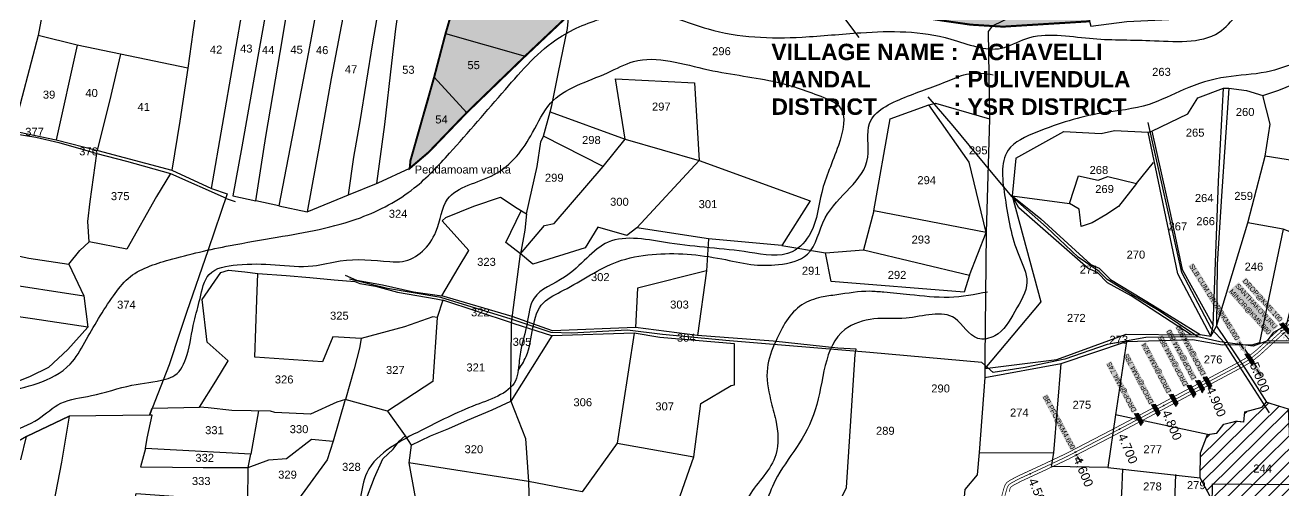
# Model space of a CAD drawing. Header units: inches. Extents: x 201585 to 225365, y 1598878 to 1613111.
# Drawn here: x 205832 to 208348, y 1602165 to 1603096 of the extents above; entities that cross this region are included whole.
import ezdxf
from ezdxf.enums import TextEntityAlignment as Align

# ---------------------------------------------------------------- set-up
doc = ezdxf.new("R2010")
doc.units = ezdxf.units.IN
doc.header["$LTSCALE"] = 15
doc.header["$MEASUREMENT"] = 0
doc.linetypes.add('ACAD_ISO02W100', pattern=[15, 12, -3])
doc.linetypes.add('HIDDEN2', pattern=[0.1875, 0.125, -0.0625])
for name, color, linetype in [('CANAL1', 7, 'Continuous'), ('CSMark', 72, 'Continuous'), ('PLOTS', 7, 'Continuous'), ('PLOTS NO', 7, 'Continuous'), ('ROADS', 1, 'Continuous'), ('STREAMS', 4, 'Continuous'), ('STRUCTURE', 5, 'Continuous'), ('TEXT', 1, 'Continuous'), ('text2', 7, 'Continuous'), ('WUA13', 3, 'Continuous')]:
    doc.layers.add(name, color=color, linetype=linetype)
doc.styles.get("Standard").update_dxf_attribs({"font": 'arial.ttf'})
doc.dimstyles.get("Standard").update_dxf_attribs({"dimtxt": 0.18, "dimasz": 0.18, "dimexe": 0.18, "dimexo": 0.0625, "dimgap": 0.09, "dimtad": 0, "dimtih": 1, "dimtoh": 1, "dimdec": 4, "dimzin": 0, "dimdsep": 46, "dimtxsty": 'Standard', "dimcen": 0.09, "dimadec": 0, "dimazin": 0, "dimtfac": 1, "dimtdec": 4, "dimtofl": 0, "dimtmove": 0, "dimatfit": 3, "dimfxl": 1, "dimtolj": 1, "dimtzin": 0, "dimarcsym": 0})

# ---------------------------------------------------------------- blocks, each defined once
blk = doc.blocks.new('DROP')
h = blk.add_hatch()
h.set_pattern_fill('ANSI31', color=1, scale=10, angle=45)
h.set_pattern_definition([(90, (-324.4107, -25.7687), (-1.25, 0), [])])
h.paths.add_polyline_path([(-9.9, -4.3), (-13.8, 4.1), (13.8, 4.1), (10.2, -4.3)])
at = {"layer": 'STRUCTURE', "color": 5, "const_width": 0.49}
blk.add_lwpolyline([(-9.9, -4.3), (-13.8, 4.1), (13.8, 4.1), (10.2, -4.3), (-9.9, -4.3)], dxfattribs=at)
at = {"layer": 'STRUCTURE', "color": 5}
blk.add_circle((0, 0), 1.33, dxfattribs=at)
blk = doc.blocks.new('1SLB')
at = {"layer": 'STRUCTURE'}
h = blk.add_hatch(dxfattribs=at)
h.set_pattern_fill('DOTS', color=6, scale=14, angle=320.3722, style=0)
h.set_pattern_definition([(320.372247934, (-538945.0768, -1194857.3203), (0.89503691186, 0.39489261377), [0, -0.875])])
h.paths.add_polyline_path([(-43.8, 3.5), (-43.8, -3.5), (-23.1, -3.5), (-21, -2.1), (21, -2.1), (23.1, -3.5), (43.8, -3.5), (43.8, 3.5), (23.1, 3.5), (21, 2.1), (-21, 2.1), (-23.1, 3.5)])
at = {"layer": 'STRUCTURE', "color": 6, "linetype": 'ACAD_ISO02W100', "ltscale": 0.5, "const_width": 0.35}
for points in [[(-43.8, 3.5), (-23.1, 3.5)], [(23.1, 3.5), (43.8, 3.5)], [(-43.8, -3.5), (-23.1, -3.5)], [(23.1, -3.5), (43.8, -3.5)]]:
    blk.add_lwpolyline(points, dxfattribs=at)
at = {"layer": 'STRUCTURE', "color": 6, "const_width": 0.44}
for points in [[(-25.2, 7.7), (-25.2, 4.9), (-21, 2.1), (21, 2.1), (25.2, 4.9), (25.2, 7.7)], [(-25.2, -7.7), (-25.2, -4.9), (-21, -2.1), (21, -2.1), (25.2, -4.9), (25.2, -7.7)]]:
    blk.add_lwpolyline(points, dxfattribs=at)
at = {"layer": 'STRUCTURE', "color": 6}
blk.add_lwpolyline([(-21, -2.1), (21, -2.1)], dxfattribs=at)
blk.add_lwpolyline([(-21, -2.1), (21, -2.1)], dxfattribs=at)
at = {"layer": 'STRUCTURE', "color": 0}
blk.add_circle((0, 0), 0.871, dxfattribs=at)
for points in [[(-40.8, 0), (-24.8, 0)], [(39.6, -0.2), (23.5, -0.2)]]:
    blk.add_leader(points, dimstyle='Standard', override={"dimasz": 10, "dimgap": 0.09, "dimtad": 0}, dxfattribs=at)
blk = doc.blocks.new('1INLET')
at = {"layer": 'STRUCTURE', "color": 190}
for points, const_width in [([(9.4, 10.1), (9.4, 7.3), (5.2, 4.5), (0, 4.5), (0, 4.5), (0, 4.5), (-5.2, 4.5), (-9.4, 7.3), (-9.4, 10.1)], 0.35), ([(0, -4.5), (0, 4.5)], 1.75), ([(7.3, 5.9), (22.7, 5.9)], 0.35), ([(-9.4, -10.1), (-9.4, -7.3), (-5.2, -4.5), (0, -4.5), (5.2, -4.5), (9.4, -7.3), (9.4, -10.1)], 0.35), ([(7.3, -5.9), (22.7, -5.9)], 0.35)]:
    blk.add_lwpolyline(points, dxfattribs=dict(at, const_width=const_width))
at = {"layer": 'STRUCTURE', "color": 0}
blk.add_circle((0, 0), 1.31, dxfattribs=at)
blk.add_leader([(26, 0.1), (5.6, 0)], dimstyle='Standard', override={"dimasz": 8, "dimgap": 0.09, "dimtad": 0}, dxfattribs=at)

msp = doc.modelspace()

# ---------------------------------------------------------------- hatches: boundary and pattern name
at = {"layer": 'PLOTS'}
h = msp.add_hatch(dxfattribs=at)
h.set_pattern_fill('ANSI31', color=30, scale=5.944822, angle=-0.4359)
h.set_pattern_definition([(44.56415, (198755.77, 1595783.688), (-13.244594, 13.447647), [])])
h.paths.add_polyline_path([(208330.5, 1602095), (208387.7, 1602088.4), (208408.4, 1602090), (208500.3, 1602089), (208572.8, 1602093.4), (208598.1, 1602173.9), (208587.4, 1602159.4), (208590.8, 1602171.5), (208579.6, 1602167.8), (208437.9, 1602204.3), (208429.2, 1602216.1), (208387.6, 1602227.8), (208378.2, 1602267.8), (208359.5, 1602269.1), (208356.9, 1602328.6), (208313.9, 1602342.3), (208304.8, 1602332), (208270.1, 1602322.6), (208268.7, 1602302.7), (208253, 1602304.3), (208228.2, 1602297.9), (208214.1, 1602280.2), (208195.9, 1602277.4), (208181.8, 1602241), (208181, 1602190.7), (208215.5, 1602126), (208256.7, 1602110.8), (208252.8, 1602050.4), (208273.7, 1602049.7), (208310.6, 1602060.6)])
h.paths.add_polyline_path([(208150.7, 1602164.1), (208195.8, 1602163.8), (208195.9, 1602188.1), (208150.9, 1602188.4)], flags=9)
h.paths.add_polyline_path([(208283.4, 1602197.7), (208328.3, 1602197.3), (208328.4, 1602221.2), (208283.5, 1602221.5)], flags=24)
h.paths.add_polyline_path([(208432, 1602070), (208476.9, 1602069.7), (208477.1, 1602093.6), (208432.2, 1602093.9)], flags=25)
h.paths.add_polyline_path([(208441.5, 1602111), (208486.4, 1602110.7), (208486.6, 1602134.6), (208441.6, 1602134.9)], flags=24)
h.paths.add_polyline_path([(208464.1, 1602174.6), (208509.1, 1602174.2), (208509.3, 1602198.5), (208464.3, 1602198.9)], flags=24)
h.paths.add_polyline_path([(208547.7, 1602122.1), (208592.7, 1602121.8), (208592.9, 1602146.1), (208547.8, 1602146.4)], flags=24)
at = {"layer": 'PLOTS NO', "true_color": 0xfeeab9}
h = msp.add_hatch(color=254, dxfattribs=at)
h.dxf.hatch_style = 1
h.paths.add_polyline_path([(207960.1, 1603103.5), (207786.9, 1603092.8), (207765.2, 1603094.1), (207722, 1603096.8), (207647.4, 1603107.6), (207587.6, 1603115.1), (207464.7, 1603111.2), (207361.9, 1603108.7), (207272.2, 1603106.7), (207193.7, 1603153.1), (207043.8, 1603191.8), (206918.7, 1603116.3), (206831.3, 1603033.8), (206714.5, 1602920.8), (206638.3, 1602841.6), (206600.6, 1602809.6), (206602.1, 1602825.2), (206649.4, 1602991.7), (206672.2, 1603078.8), (206705.9, 1603194.6), (206642.7, 1603209.5), (206613.3, 1603217.6), (206643.9, 1603411), (206677.1, 1603680.1), (206723.3, 1603924.7), (206727.2, 1603928), (206959.7, 1603878.5), (207047.6, 1603861.1), (207147.9, 1603840.4), (207206.6, 1603824.6), (207341.3, 1603804.2), (207355.5, 1603802), (207410.9, 1603794), (207440.2, 1603789.8), (207486.5, 1603781.4), (207525.7, 1603774.3), (207568.8, 1603764.2), (207624.5, 1603749.8), (207683.5, 1603736.6), (207649.1, 1603563.9), (207699.5, 1603555), (207697, 1603542), (207685, 1603480.3), (207675.3, 1603421.9), (207672, 1603398.6), (207669.9, 1603335.7), (207667, 1603250.5), (207738.7, 1603225.1), (207815.6, 1603195.5), (207823.2, 1603165.5), (207885.1, 1603156.5), (207944.5, 1603147.5), (207958.4, 1603131)])

# ---------------------------------------------------------------- linework, layer by layer
at = {"layer": 'CANAL1', "color": 200, "const_width": 1.5}
for points in [[(207782.3, 1602147), (207787.6, 1602166.3), (207790.1, 1602174.8), (207794.4, 1602181.5), (207802.3, 1602186.8), (207818.8, 1602195.3), (207867.7, 1602217.9), (207913, 1602239.3), (207994.6, 1602281.7), (208071.7, 1602322.4), (208146.8, 1602362.8), (208199.2, 1602390.3), (208254.3, 1602419.8), (208270.9, 1602429.2), (208277.9, 1602433.8), (208291.8, 1602444.6), (208326.5, 1602476.3), (208371, 1602516.6)], [(207799.2, 1602163), (207801.1, 1602169.8), (207803.1, 1602172.9), (207808.4, 1602176.5), (207824.1, 1602184.5), (207872.7, 1602207), (207918.3, 1602228.5), (208000.2, 1602271), (208077.3, 1602311.8), (208152.4, 1602352.2), (208204.8, 1602379.7), (208260.1, 1602409.3), (208277.1, 1602419), (208284.9, 1602424), (208299.5, 1602435.4), (208334.6, 1602467.4), (208379.2, 1602507.8)]]:
    msp.add_lwpolyline(points, dxfattribs=at)
at = {"layer": 'CANAL1', "color": 1, "linetype": 'HIDDEN2', "ltscale": 4, "const_width": 1.5}
msp.add_lwpolyline([(207788.1, 1602145.5), (207793.4, 1602164.6), (207795.6, 1602172.3), (207798.7, 1602177.2), (207805.4, 1602181.7), (207821.4, 1602189.9), (207870.2, 1602212.4), (207915.7, 1602233.9), (207997.4, 1602276.4), (208074.5, 1602317.1), (208149.6, 1602357.5), (208202, 1602385), (208257.2, 1602414.5), (208274, 1602424.1), (208281.4, 1602428.9), (208295.6, 1602440), (208330.5, 1602471.8), (208375.1, 1602512.2)], dxfattribs=at)
at = {"layer": 'PLOTS'}
for points in [[(207960.1, 1603103.5), (207962.3, 1603093.7), (208034.6, 1603103.1), (208342.3, 1603117.5), (208527.1, 1603132.5), (208637.1, 1603087.6), (208733.9, 1603055.1), (208797, 1603042.6), (208855.7, 1603033.2), (208861.2, 1603036.7), (208897.3, 1603140.9), (208923.6, 1603201.8), (208987, 1603270.7), (208992.1, 1603353.3), (208998.7, 1603439.2), (209013, 1603473.8), (209025.2, 1603505.5), (209058.2, 1603595.8), (209094.6, 1603670.6), (209153, 1603753.1), (209221, 1603859), (209316.5, 1604009.6)], [(205871.4, 1603151.3), (205857.5, 1603075.2), (205807.7, 1602884.7), (205893.9, 1602866.7), (205977, 1602845.5), (206124.7, 1602805.7), (206204, 1602769.4), (206292.2, 1603276.5)], [(206338.6, 1603267.7), (206297, 1603033.2), (206264.7, 1602852.7), (206247.1, 1602754.4), (206292.6, 1602744.5), (206312.7, 1602873.3), (206346.5, 1603068.3), (206377.6, 1603258.4)], [(206435.6, 1603243.2), (206398.4, 1603042), (206339.1, 1602734.5), (206292.6, 1602744.5)], [(206487.9, 1603234.9), (206466.7, 1603111), (206443.6, 1602989), (206421.6, 1602864.7), (206395.4, 1602722.4)], [(206188.4, 1603227.1), (206167.2, 1603082), (206156.7, 1603010.1), (206022.2, 1603037.9), (205935.7, 1603055.7), (205857.5, 1603075.2)], [(206339.1, 1602734.5), (206395.4, 1602722.4), (206478.4, 1602756.4), (206537.3, 1602780.5), (206600.6, 1602809.6), (206638.3, 1602841.6), (206714.5, 1602920.8), (206776.6, 1602982.3), (206807.9, 1603011.8), (206831.3, 1603033.8), (206870.6, 1603069.5), (206918.7, 1603116.3), (207043.8, 1603191.8), (206943.3, 1603179.4), (206881.1, 1603172.2), (206820.4, 1603181), (206776.1, 1603187.2), (206707.9, 1603198.4), (206705.9, 1603194.6), (206642.7, 1603209.5)], [(206478.4, 1602756.4), (206488.7, 1602831.6), (206501.7, 1602903), (206526.9, 1603060.3), (206555.6, 1603226)], [(206590.9, 1603219.4), (206572.1, 1603088.5), (206564.3, 1603019.5), (206550, 1602897), (206534.2, 1602779.2)], [(206600.6, 1602809.6), (206602.1, 1602825.2), (206637.2, 1602945.8), (206649.4, 1602991.7), (206672.2, 1603078.8), (206679.8, 1603106.8), (206705.9, 1603194.6)], [(207750.4, 1602409.3), (207894.5, 1602427.4), (208033.4, 1602477.7), (208163, 1602476.8), (208181.4, 1602477.1), (208202.2, 1602473.8), (208213.7, 1602493.7), (208276.4, 1602700.4), (208311.3, 1602833.7), (208321.3, 1602897.9), (208306.7, 1602955.1), (208338.1, 1602965.5), (208397.3, 1602989.5), (208495.4, 1603018.8), (208527.1, 1603132.5)], [(206834.4, 1602718.3), (206855.5, 1602813), (206862.9, 1602862.7), (206868, 1602874), (206881.2, 1602922.4), (206884.7, 1602935.2), (206897.9, 1603001.8), (206916.1, 1603089.1), (206918.7, 1603116.3)], [(207806.7, 1603113.8), (207765.2, 1603094.1), (207722, 1603096.8)], [(207765.2, 1603094.1), (207757.3, 1603083), (207760, 1602908.4), (207753.5, 1602681.6), (207750.6, 1602429.1), (207750.4, 1602409.3), (207750.3, 1602391.3), (207739.2, 1602241.7), (207735, 1602197), (207710.2, 1602167.8), (207698.2, 1602038), (207566.6, 1602014.5), (207402.9, 1602014.9)], [(206672.2, 1603078.8), (206831.3, 1603033.8)], [(205935.7, 1603055.7), (205893.9, 1602866.7)], [(206022.2, 1603037.9), (206000.6, 1602943.9), (205975.6, 1602845.9)], [(206156.7, 1603010.1), (206141.1, 1602903.6), (206124.7, 1602805.7)], [(206649.4, 1602991.7), (206714.5, 1602920.8)], [(207344.3, 1602655.1), (207198.3, 1602668.3), (207054.4, 1602690.5), (207034.9, 1602675.5), (206976.9, 1602691.9), (206951.3, 1602650.8), (206846.6, 1602618), (206822, 1602638.6), (206870, 1602695.2), (206889.4, 1602699.3), (206987.1, 1602813), (207031.2, 1602868.2), (207011.9, 1602988.4), (207170.3, 1602980.5), (207179.3, 1602825.1), (207054.4, 1602690.5)], [(207812.6, 1602829.9), (207908.3, 1602883.4), (207983.4, 1602879.5), (208009.8, 1602885.1), (208077.1, 1602882.1), (208084.5, 1602884.1), (208156.4, 1602918.2), (208176.3, 1602950.5), (208227.8, 1602969.8), (208238.5, 1602969.7), (208273.8, 1602964.9), (208306.7, 1602955.1)], [(208202.2, 1602473.8), (208207.4, 1602495.5), (208217.7, 1602783.1), (208227.8, 1602969.8)], [(208238.5, 1602969.7), (208223.7, 1602754.1), (208215.3, 1602618.1), (208213.7, 1602493.7)], [(207528.3, 1602724.4), (207561.3, 1602908.6), (207638.4, 1602936.2), (207652, 1602939.7), (207760, 1602908.4)], [(207753.5, 1602681.6), (207719, 1602822.2), (207638.4, 1602936.2)], [(205631.5, 1602916.6), (205705.7, 1602900.9), (205807.8, 1602879.2), (205852.8, 1602871.7), (205899, 1602861.3), (205961.9, 1602843), (205974.7, 1602839.3), (206034.5, 1602824.1), (206122.2, 1602799.5), (206233.3, 1602750)], [(206881.2, 1602922.4), (207031.2, 1602868.2), (207179.3, 1602825.1), (207401.2, 1602744.7), (207344.3, 1602655.1), (207431.7, 1602640.4), (207507.7, 1602646.6), (207720, 1602595.9), (207753.5, 1602681.6), (207528.3, 1602724.4), (207507.7, 1602646.6)], [(208202.2, 1602473.8), (208136.1, 1602598.5), (208077.1, 1602882.1)], [(208084.5, 1602884.1), (208121.6, 1602717.1), (208145.2, 1602607.1), (208207.4, 1602495.5)], [(206987.1, 1602813), (206868, 1602874)], [(206122.2, 1602799.5), (206094.1, 1602753.2), (206035.1, 1602647.8), (205959.4, 1602662.8), (205956.8, 1602703.1), (205961.9, 1602743.1), (205974.7, 1602839.3)], [(207812.6, 1602829.9), (207804.9, 1602754.4), (207919.9, 1602739), (207937.5, 1602794.4), (207977.2, 1602786.2), (207996.4, 1602793.3), (208053.9, 1602779), (208087.9, 1602821.1)], [(208689.7, 1602633.8), (208675, 1602654.8), (208600.6, 1602711.2), (208562.7, 1602717.2), (208469.7, 1602767.2), (208398.9, 1602819.9), (208311.3, 1602833.7)], [(206204, 1602769.4), (206235.4, 1602758.8), (206197.5, 1602646.6), (206154.1, 1602521.2), (206141.1, 1602481.3), (206119.7, 1602416.5), (206080.1, 1602316.4), (205919.9, 1602314.3), (205834.3, 1602273.6), (205781.7, 1602242.7), (205749.2, 1602239.3), (205695.9, 1602226.1), (205654, 1602238.3), (205605, 1602223.5), (205559.5, 1602216.4), (205515.6, 1602200.4), (205498.1, 1602140.9), (205485.1, 1602099.6), (205473.8, 1602059.6), (205461.7, 1602023.9), (205437, 1601862.7), (205367.3, 1601876.3)], [(207750.3, 1602391.3), (207903.4, 1602419.4), (208033.6, 1602463.6), (208166, 1602467.5), (208225.7, 1602456.5), (208287.2, 1602457.7), (208299.4, 1602461.2), (208396, 1602460.5), (208457.7, 1602458.4), (208481.2, 1602457.5), (208536.4, 1602487.8), (208629.1, 1602539.3), (208689.7, 1602633.8), (208736.9, 1602706.1), (208772.4, 1602767.7)], [(207804.9, 1602754.4), (207862.8, 1602542.4), (207750.4, 1602409.3)], [(207804.9, 1602754.4), (207862.4, 1602708.4), (207962.2, 1602617.1), (207978.8, 1602610.3), (208001.6, 1602587.6), (208086.3, 1602535.9), (208181.4, 1602477.1)], [(208163, 1602476.8), (208043.3, 1602554.5), (207996.1, 1602580.6), (207975.9, 1602601.1), (207956.9, 1602609.1), (207818.2, 1602730.7), (207804.9, 1602754.4)], [(208053.9, 1602779), (208017.8, 1602733), (207992.5, 1602716.6), (207965.3, 1602700.3), (207943.4, 1602693.2), (207939, 1602727.6), (207919.9, 1602739)], [(206252.4, 1602742.6), (206232.2, 1602749.5)], [(206471.4, 1602596.3), (206494.5, 1602586.1), (206546.4, 1602576.9), (206608.3, 1602562.8), (206664.8, 1602554.9), (206697.4, 1602609.9), (206719, 1602645.4), (206665.2, 1602704.4), (206672.5, 1602711.1), (206728.5, 1602733.6), (206782.4, 1602752.2), (206815.7, 1602729.7), (206834.4, 1602718.3), (206830.8, 1602686.2), (206822, 1602638.6), (206792.8, 1602661), (206823.6, 1602724.9)], [(208557.4, 1602640.4), (208492.2, 1602652.3), (208443.8, 1602665.6), (208399.2, 1602667.9), (208346.9, 1602687.7), (208276.4, 1602700.4)], [(208346.9, 1602687.7), (208299.4, 1602461.2)], [(205743.2, 1602647.1), (205798.4, 1602638.4), (205839, 1602630), (205919.2, 1602617.8), (205941, 1602645.2), (205959.4, 1602662.8)], [(207198.3, 1602668.3), (207194.3, 1602604.4), (207175.9, 1602475.2)], [(206803.9, 1602500.7), (206822, 1602638.6)], [(207720, 1602595.9), (207709.1, 1602561.7), (207443, 1602583.1), (207431.7, 1602640.4)], [(205919.2, 1602617.8), (205949, 1602554.8), (205956.7, 1602491.7), (205917.2, 1602447.6), (205878.1, 1602411.3), (205841.4, 1602393.1), (205790.5, 1602372.8), (205756.2, 1602354.9), (205722.1, 1602335.7), (205702.1, 1602322.3), (205686, 1602316.2), (205630.2, 1602303.1), (205532.8, 1602324.6), (205490.2, 1602367.3)], [(205548.1, 1602623), (205636.9, 1602606.8), (205775.4, 1602581.5), (205949, 1602554.8)], [(206080.1, 1602316.4), (206085.6, 1602330.4), (206180.1, 1602332.4), (206213.2, 1602384), (206237.7, 1602424.7), (206195.4, 1602462.3), (206185.3, 1602547.2), (206223, 1602601.3), (206238.3, 1602606.2), (206270.9, 1602602.4), (206297.1, 1602599.3), (206353.4, 1602595.6), (206401, 1602591.2), (206449.4, 1602586.8), (206491, 1602583.5), (206500.7, 1602579.5), (206531.9, 1602573.8), (206576.4, 1602562.2), (206614.6, 1602555.4), (206653.3, 1602548.8), (206667, 1602546)], [(207194.3, 1602604.4), (207055.9, 1602570.1), (207052.2, 1602491.1)], [(206655.5, 1602511.3), (206646.8, 1602512.6), (206590.1, 1602492.8), (206503.4, 1602469.4), (206446.6, 1602472.7), (206426.1, 1602422.9), (206290.6, 1602432.2), (206294.9, 1602547), (206297.1, 1602599.3)], [(205956.7, 1602491.7), (205846.2, 1602508.5), (205791, 1602516.9), (205597.7, 1602552.1), (205534.4, 1602561.6)], [(207406.2, 1602030.3), (207473.9, 1602171.7), (207491.5, 1602437.1), (207493.1, 1602448.2), (207456.9, 1602450.1), (207327, 1602464), (207175.9, 1602475.2), (207052.2, 1602491.1), (206886.4, 1602484.7), (206805.5, 1602513.2), (206664.8, 1602554.9)], [(206373, 1602140.7), (206511, 1602140.9), (206530.5, 1602191.2), (206547.1, 1602228.6), (206567.4, 1602247.8), (206579.4, 1602264.2), (206591.3, 1602274.9), (206603.6, 1602256.1), (206642, 1602274.6), (206679, 1602289.5), (206716.3, 1602306.3), (206765.7, 1602326.7), (206803.1, 1602344), (206803.9, 1602500.7), (206667, 1602546), (206655.5, 1602511.3), (206647.1, 1602383.4), (206556.3, 1602324.2), (206591.3, 1602274.9)], [(207049.3, 1602480), (207015.3, 1602260.3), (206945.6, 1602162.6), (206838.2, 1602183.5), (206598.7, 1602220.9)], [(206777.8, 1601704.9), (206802.5, 1601695.5), (206889.3, 1601780.2), (206958.9, 1601760.1), (207024.1, 1601672.7), (207061.6, 1601665.3), (207122.2, 1601799.6), (207040.8, 1601815.1), (207085.3, 1601994.9), (207168.7, 1602232.7), (207182.8, 1602339.2), (207243.4, 1602375.5), (207249.8, 1602376.6), (207249.8, 1602458.4), (207100.5, 1602471.2), (207049.3, 1602480), (206884.9, 1602475), (206809.1, 1602498.4), (206803.9, 1602500.7)], [(208213.7, 1602493.7), (208271.6, 1602407.8), (208313.9, 1602342.3), (208356.9, 1602328.6), (208359.5, 1602269.1), (208378.2, 1602267.8), (208601.2, 1602278.9)], [(206503.4, 1602469.4), (206500.3, 1602450), (206489.2, 1602409), (206472.1, 1602347.5), (206455.1, 1602342.4), (206402.5, 1602318), (206331.2, 1602321.6), (206322.4, 1602324.2), (206244.6, 1602325.5), (206197.4, 1602330.6), (206180.1, 1602332.4)], [(206884.9, 1602475), (206803.1, 1602344)], [(208033.6, 1602463.6), (208011.5, 1602316.5), (207996.3, 1602211.5), (207883.7, 1602213.2), (207888.7, 1602240.7)], [(207888.7, 1602240.7), (207903.4, 1602419.4)], [(206556.3, 1602324.2), (206471.8, 1602347.6), (206447.2, 1602264.3)], [(206803.1, 1602344), (206832, 1602269.4), (206838.2, 1602183.5), (206840.8, 1602086.8)], [(208195.9, 1602277.4), (208214.1, 1602280.2), (208228.2, 1602297.9), (208253, 1602304.3), (208268.7, 1602302.7), (208270.1, 1602322.6), (208304.8, 1602332), (208313.9, 1602342.3)], [(205823.1, 1602226.9), (205834.3, 1602273.6), (205919.9, 1602314.3), (205904.2, 1602222.1), (205864.6, 1602015.6)], [(206072, 1602249.3), (206075.5, 1602269.8), (206085.9, 1602316.2), (206080.1, 1602316.4)], [(206298, 1602324.6), (206282.9, 1602238)], [(207996.3, 1602211.5), (208181, 1602190.7), (208181.8, 1602241), (208195.9, 1602277.4), (208011.5, 1602316.5)], [(206035.5, 1602064.2), (206045.8, 1602121.9), (206053.3, 1602159.7), (206277.2, 1602143.5), (206277.3, 1602211.8), (206282.9, 1602238), (206072, 1602249.3), (206062, 1602212.5), (206126.4, 1602211.9), (206187.7, 1602211.3), (206256.3, 1602211.8), (206277.3, 1602211.8), (206319.1, 1602226.7), (206354.1, 1602229.7), (206404, 1602267.8), (206447.2, 1602264.3), (206435.6, 1602226.6), (206373, 1602140.7)], [(206603.6, 1602256.1), (206598.7, 1602220.9), (206610.2, 1602158.7), (206618.7, 1602110.3), (206592.9, 1602072.9), (206562.2, 1602028.2), (206505.4, 1602039.9), (206469, 1602049.1), (206474.2, 1602063.9), (206494.6, 1602107.5), (206511, 1602140.9)], [(207015.3, 1602260.3), (207168.7, 1602232.7)], [(207739.2, 1602241.7), (207888.7, 1602240.7)], [(207698.2, 1602038), (207723.5, 1602033), (207720.9, 1602004), (207875.4, 1601998.9), (207943.2, 1601993.9), (207978.8, 1601990.8), (208074.5, 1601986.2), (208080.6, 1602123.1), (208021.1, 1602120.2), (208024.7, 1602159.5), (208026.5, 1602208.5)], [(208080.6, 1602123.1), (208137.7, 1602126.5), (208215.5, 1602126), (208181, 1602190.7)], [(208131.9, 1602197.5), (208129.1, 1602125.9)]]:
    msp.add_lwpolyline(points, dxfattribs=at)
at = {"layer": 'PLOTS', "const_width": 3}
msp.add_lwpolyline([(207765.2, 1603094.1), (207786.9, 1603092.8), (207865.7, 1603097.6), (207960.1, 1603103.5), (207958.4, 1603131), (207944.5, 1603147.5)], dxfattribs=at)
at = {"layer": 'PLOTS', "color": 30, "const_width": 1.59}
for points in [[(208228.2, 1602297.9), (208253, 1602304.3), (208268.7, 1602302.7), (208270.1, 1602322.6), (208304.8, 1602332), (208313.9, 1602342.3), (208356.9, 1602328.6), (208359.5, 1602269.1), (208378.2, 1602267.8), (208387.6, 1602227.8), (208429.2, 1602216.1), (208437.9, 1602204.3), (208579.6, 1602167.8), (208598.3, 1602174.1), (208648.3, 1602211.1), (208675.3, 1602228.6), (208679.1, 1602163.3)], [(208215.5, 1602126), (208181, 1602190.7), (208181.8, 1602241), (208195.9, 1602277.4), (208214.1, 1602280.2), (208228.2, 1602297.9)]]:
    msp.add_lwpolyline(points, dxfattribs=at)
at = {"layer": 'PLOTS', "color": 30}
msp.add_lwpolyline([(208205.7, 1602178.8), (208514.5, 1602176.4), (208514.2, 1602132.6), (208205.4, 1602135)], close=True, dxfattribs=at)
at = {"layer": 'ROADS'}
for points in [[(207499.2, 1603070.8), (207462.8, 1603119.8), (207386.2, 1603245.3), (207359, 1603280), (207351, 1603295.7), (207252.7, 1603499.7), (207230.8, 1603536.7), (207236, 1603609.6), (207190.8, 1603620.2), (207143.4, 1603674.8), (207094.6, 1603711.2), (207020.6, 1603766.6), (206941.3, 1603811.1), (206838.7, 1603861.9), (206756.8, 1603915.1), (206690.3, 1604002.2)], [(208315.7, 1602464.8), (208328.7, 1602482.1), (208353.4, 1602496.3), (208360.6, 1602521.9), (208407.4, 1602684.2), (208428.2, 1602811.1), (208468.3, 1602908.2), (208504.2, 1603038.5), (208537.7, 1603111.2), (208540.9, 1603166.9)], [(208176.6, 1602472.5), (208099, 1602524.9), (208042, 1602558.5), (207995.4, 1602587.1), (207979.2, 1602603.6), (207937.4, 1602632), (207873.8, 1602691.7), (207805, 1602752.8), (207767, 1602797.6), (207687.1, 1602894.7), (207637.5, 1602952.2)], [(208320, 1602320.5), (208229.8, 1602460.7), (208204, 1602488.6), (208144.2, 1602601.1), (208077, 1602901.5), (208077, 1602901.5)], [(208375.5, 1602464.1), (208315.7, 1602464.8), (208287.2, 1602453.9), (208220.1, 1602463), (208176.6, 1602472.5), (208072.6, 1602471.1), (207995, 1602457.2), (207910.6, 1602427.8), (207831, 1602411.3), (207766.9, 1602401.2), (207744.8, 1602421.2), (207520.8, 1602441.3), (207240.1, 1602464.8), (207105.7, 1602477.3), (207035.8, 1602486.1), (206923.9, 1602480.1), (206883.1, 1602481.4), (206803.3, 1602508.1), (206663, 1602551.4), (206556.4, 1602569.6), (206480.2, 1602587.8)]]:
    msp.add_lwpolyline(points, dxfattribs=at)
at = {"layer": 'STREAMS'}
for points in [[(209062.2, 1604022.3), (209053.3, 1603971.2), (209042, 1603933.9), (209028, 1603907.9), (209017.4, 1603829.9), (208982.8, 1603787.1), (208963.8, 1603714.4), (208917.8, 1603673.4), (208850.6, 1603619.5), (208770.1, 1603553.4), (208701.2, 1603505.6), (208653.3, 1603455), (208602.4, 1603359.9), (208573.7, 1603293.4), (208537.8, 1603197), (208515.5, 1603147.1), (208488.6, 1603078.8), (208454.1, 1603051), (208378.3, 1603021.7), (208313.1, 1603002), (208233, 1602992.1), (208148.5, 1602967.2), (208079.1, 1602937.4), (207983.1, 1602919.7), (207854.5, 1602882), (207797.1, 1602845.6), (207791.1, 1602749.9), (207818.4, 1602635.9), (207834.7, 1602582.2), (207810.5, 1602523.5), (207770.6, 1602474.6), (207736.3, 1602469.6), (207690.9, 1602509.5), (207593.1, 1602510), (207528.9, 1602508.7), (207470.7, 1602487.2), (207411.5, 1602326.9), (207374, 1602251.7), (207331.3, 1602185.2), (207301.5, 1602087.1), (207293.9, 1602009), (207299.8, 1601968.5), (207302.8, 1601900.3), (207278.2, 1601791.6), (207301.2, 1601697.4), (207324.5, 1601641), (207377.6, 1601555.8), (207414, 1601495), (207436.5, 1601445.6), (207466.9, 1601401.4), (207485.1, 1601354.8), (207507.6, 1601310.7), (207518.8, 1601273.3), (207546.7, 1601239.7)], [(206817.2, 1602405.3), (206833.2, 1602433.2), (206868, 1602541), (206908.3, 1602565.8), (207015.7, 1602622.9), (207085.3, 1602637.4), (207224.4, 1602628.5), (207282.7, 1602617.6), (207337.9, 1602617.2), (207395.7, 1602637.9), (207431.4, 1602710.3), (207516.7, 1602831.8), (207520, 1602899.5), (207590, 1602951.2), (207679.2, 1602985.3), (207718.7, 1602998.8), (207767.3, 1602996.6)], [(207756.1, 1602562.3), (207679, 1602551.6), (207600.3, 1602556.9), (207548.6, 1602561.7), (207520.8, 1602563.7), (207454.3, 1602556.6), (207423.2, 1602551.8), (207384.8, 1602536.6), (207332.3, 1602463.7), (207315.7, 1602410.7), (207322.2, 1602346.5), (207332.3, 1602306), (207332.9, 1602237), (207279.1, 1602154.8), (207252.5, 1602077), (207248.4, 1602002), (207273.2, 1601907.3), (207262.5, 1601790.1), (207260.1, 1601708.1), (207270.7, 1601654.3), (207287.9, 1601634.6), (207337.7, 1601568), (207360, 1601526.8), (207374.8, 1601504.8), (207336.1, 1601430.6), (207281.6, 1601400.4), (207197.1, 1601391.2), (207103.3, 1601387), (207037.8, 1601360.9), (206923, 1601315.6), (206837.1, 1601272.3), (206783.8, 1601247.3), (206729.3, 1601226.4), (206614.6, 1601223.6), (206498.3, 1601210.7), (206377.4, 1601192), (206303.2, 1601161.9), (206235.4, 1601145.7), (206173.5, 1601135.8), (206121.6, 1601151.2), (206052.6, 1601164.4), (205944.9, 1601141.5), (205893.8, 1601109), (205825.3, 1601065.6), (205783.3, 1601019.7), (205755.1, 1600955.3), (205735.9, 1600869.6), (205711.4, 1600768.1), (205679.7, 1600692.7), (205656.8, 1600654.8), (205590.1, 1600620), (205506.5, 1600588.5), (205390.5, 1600539.7), (205286.8, 1600496.1), (205203.7, 1600437.8), (205145.1, 1600407.6), (205100.5, 1600397.6)]]:
    msp.add_spline(points, degree=3, dxfattribs=at)
for points, knots in [([(205448.3, 1602190.7), (205452, 1602194.7), (205463.5, 1602208.7), (205452.3, 1602246.7), (205484.8, 1602301.1), (205559.4, 1602300.7), (205635.9, 1602290.3), (205719.5, 1602311.3), (205783.6, 1602362.8), (205859.3, 1602377), (205920.8, 1602408.3), (205960.5, 1602478.8), (205994.3, 1602538), (206045, 1602604), (206131.8, 1602631.7), (206231.3, 1602654.2), (206360.3, 1602676.2), (206489, 1602698), (206607.4, 1602760.5), (206696.7, 1602857), (206787, 1602961.7), (206881.4, 1603070.9), (206985, 1603112.1), (207089.3, 1603132.2), (207213.9, 1603072), (207361.9, 1603067.5), (207523.4, 1603084.4), (207656.3, 1603085.5), (207769.1, 1603034.8), (207854.5, 1603086.1), (207959.6, 1603064.8), (208082.6, 1603067.7), (208222.4, 1603054), (208288.7, 1603180.3), (208409.6, 1603276.8), (208495.8, 1603455.5), (208631.1, 1603634.2), (208811.6, 1603720.9), (208886.6, 1603841), (208959, 1603908.3), (208965.7, 1603963.6), (208969.6, 1603995.2)], [333.129554, 333.129554, 333.129554, 333.129554, 372.453809, 467.507148, 599.405292, 786.988788, 975.952713, 1197.515019, 1412.322574, 1583.136287, 1775.938496, 1908.109445, 2183.816929, 2299.158117, 2525.395719, 2841.553805, 3082.627636, 3513.692639, 3824.00079, 4073.876203, 4501.317875, 4880.693028, 5138.763324, 5333.031684, 5664.060904, 6140.364686, 6437.295503, 6893.146747, 7151.617956, 7284.482061, 7604.742426, 7909.640969, 8261.361908, 8524.583984, 8893.318894, 9433.773009, 9995.419481, 10564.191408, 10882.403732, 11056.520592, 11288.298818, 11288.298818, 11288.298818, 11288.298818]), ([(205405.1, 1602020.8), (205406.8, 1602022), (205417.1, 1602030.9), (205424.7, 1602053.5), (205451.8, 1602071.8), (205453.1, 1602111.3), (205494.7, 1602144.9), (205496.4, 1602204.4), (205544.4, 1602240.7), (205605.1, 1602245.6), (205676.8, 1602244), (205746.5, 1602255.4), (205804.7, 1602283.4), (205857, 1602303.1), (205902.6, 1602347.2), (205972.1, 1602353.6), (206039.5, 1602378.4), (206096.7, 1602382.3), (206140.7, 1602397.3), (206160.1, 1602443.7), (206166.4, 1602496.6), (206182.6, 1602549.2), (206192.2, 1602607.8), (206263.8, 1602619.5), (206330.7, 1602618.2), (206401.1, 1602609.3), (206475.7, 1602631.7), (206536, 1602624.6), (206608.1, 1602620.6), (206660.4, 1602672.9), (206666.7, 1602769.6), (206782.8, 1602786.9), (206841.6, 1602865.8), (206885.6, 1602964.3), (206975.7, 1602987.4), (207075.3, 1603043), (207195.3, 1603000.5), (207323.7, 1602989.3), (207407.3, 1602960.2), (207479.2, 1602930.2), (207456.4, 1602841.3), (207420.6, 1602770.1), (207414.6, 1602687.9), (207360, 1602626.8), (207250.6, 1602649.1), (207137.8, 1602652.9), (206990.5, 1602686.4), (206928.4, 1602590.6), (206842.4, 1602563.2), (206837.1, 1602497), (206822.6, 1602452.7), (206818.7, 1602416.3), (206812.7, 1602363.4), (206718.9, 1602334.9), (206639.4, 1602293.1), (206561.3, 1602254.8), (206510.4, 1602208.9), (206498.9, 1602119.8), (206471, 1602041.9), (206444.1, 1601963), (206451.4, 1601915.5), (206425.3, 1601878.2), (206378.6, 1601862.6), (206315.9, 1601869.8), (206259.7, 1601831.2), (206226.2, 1601780.1), (206179.4, 1601746.2), (206147.1, 1601688.7), (206078.7, 1601668), (206013.9, 1601630.2), (205958.8, 1601602.1), (205932.4, 1601564.7), (205925.7, 1601543), (205916, 1601510.6), (205882.8, 1601534.5), (205877.9, 1601515.7), (205875.9, 1601507.6)], [67.924069, 67.924069, 67.924069, 67.924069, 84.280917, 174.74873, 234.982302, 316.599832, 445.262259, 609.079715, 724.29822, 863.746027, 1062.014172, 1270.541591, 1387.781869, 1550.430334, 1690.684647, 1848.982297, 2059.479678, 2232.851487, 2283.467637, 2399.958627, 2575.421756, 2694.503273, 2825.174294, 2975.155576, 3167.026533, 3356.917512, 3497.578636, 3747.723747, 3811.385313, 4036.653137, 4211.330922, 4477.044423, 4764.327968, 4938.075265, 5264.356787, 5407.07892, 5787.473687, 6138.850524, 6386.87131, 6479.301235, 6674.148024, 6926.376782, 7134.828337, 7271.031554, 7486.65042, 7892.613012, 8202.217036, 8483.355739, 8670.99873, 8806.078015, 8940.06261, 9030.170699, 9083.671593, 9329.770698, 9634.394988, 9811.008315, 9986.195507, 10120.709067, 10470.871634, 10619.288974, 10745.66474, 10811.781252, 10946.369871, 11093.587643, 11280.000407, 11420.002193, 11556.21006, 11710.887697, 11896.504353, 12067.80119, 12286.624883, 12352.741394, 12401.305001, 12471.280516, 12538.7661, 12590.016864, 12590.016864, 12590.016864, 12590.016864])]:
    msp.add_open_spline(points, degree=3, knots=knots, dxfattribs=at)
at = {"layer": 'text2', "color": 2, "linetype": 'Continuous'}
for p in [(208343, 1602485, 55), (208279, 1602432, 54), (208200, 1602384, 53), (208164, 1602367, 51), (208182, 1602375, 52), (208093.4, 1602327.3), (208129, 1602347, 50), (208059, 1602310, 48)]:
    msp.add_point(p, dxfattribs=at)
at = {"layer": 'text2', "color": 3, "linetype": 'Continuous'}
for p in [(208283.8, 1602430.8), (208196.5, 1602382.1), (208108.2, 1602335.2), (208019.9, 1602288.2), (207931.2, 1602242), (207841, 1602198.9)]:
    msp.add_point(p, dxfattribs=at)
at = {"layer": 'WUA13', "color": 17, "const_width": 4}
for points in [[(206918.7, 1603116.3), (206831.3, 1603033.8), (206714.5, 1602920.8), (206638.3, 1602841.6), (206600.6, 1602809.6), (206602.1, 1602825.2), (206649.4, 1602991.7), (206672.2, 1603078.8), (206705.9, 1603194.6)], [(207960.1, 1603103.5), (207786.9, 1603092.8), (207765.2, 1603094.1), (207722, 1603096.8), (207647.4, 1603107.6)]]:
    msp.add_lwpolyline(points, dxfattribs=at)

# ---------------------------------------------------------------- block references
at = {"layer": 'text2', "color": 3, "linetype": 'Continuous'}
for name, p, rotation in [('DROP', (208351.2, 1602490.6), 131.7795323803508), ('1SLB', (208280.8, 1602428.6), 123.3733225811109), ('DROP', (208280.8, 1602428.6), 123.3733225811109), ('DROP', (208164.7, 1602365.4), 118.6670177703606), ('DROP', (208182, 1602375), 118.6670177703606), ('DROP', (208196.5, 1602382.1), 118.6670177703606), ('DROP', (208129, 1602347, 50), 118.6670177703606), ('DROP', (208093.4, 1602327.3), 118.6670177703606), ('DROP', (208059.4, 1602309.1), 118.6670177703606)]:
    msp.add_blockref(name, p, dxfattribs=dict(at, rotation=rotation))
for p, xscale, yscale, zscale, rotation in [((208347.9, 1602479.5), 0.7, 0.7, 0.7, 311.602117050491), ((207933.9, 1602236.6), 0.6999999999999998, 0.6999999999999998, 0.6999999999999998, 302.9863471847639)]:
    msp.add_blockref('1INLET', p, dxfattribs=dict(at, xscale=xscale, yscale=yscale, zscale=zscale, rotation=rotation))

# ---------------------------------------------------------------- texts
at = {"layer": 'CSMark', "color": 1}
for s, p in [('5.000', (208287.9, 1602420.8)), ('4.900', (208200.6, 1602372.1)), ('4.800', (208112.3, 1602325.2)), ('4.700', (208024, 1602278.2)), ('4.600', (207935.3, 1602232)), ('4.500', (207845.1, 1602188.9))]:
    msp.add_text(s, height=18, rotation=293.15, dxfattribs=at).set_placement(p, align=Align.MIDDLE_LEFT)
at = {"layer": 'PLOTS NO'}
for s, p in [('43', (206273.8, 1603049)), ('42', (206213.5, 1603047)), ('44', (206317.5, 1603046.2)), ('45', (206374.4, 1603046.8)), ('46', (206425.5, 1603045.9)), ('296', (207223.9, 1603043.8)), ('47', (206483.4, 1603007.7)), ('53', (206597.9, 1603006.6)), ('55', (206728.4, 1603015.9)), ('263', (208103.7, 1603002.4)), ('39', (205879.5, 1602956.9)), ('40', (205964.5, 1602960.2)), ('41', (206068.8, 1602932.4)), ('297', (207103.6, 1602933)), ('260', (208271, 1602922.3)), ('54', (206664.1, 1602907.3)), ('377', (205850.4, 1602882.6)), ('265', (208171, 1602880.9)), ('298', (206963.8, 1602866.2)), ('376', (205958.3, 1602843.5)), ('295', (207737.3, 1602845.5)), ('Peddamoam vanka', (206706.7, 1602807.2)), ('268', (207978.6, 1602806.3)), ('299', (206889.6, 1602790.8)), ('294', (207634.3, 1602785.9)), ('375', (206021.7, 1602754)), ('269', (207989.9, 1602768.2)), ('264', (208189.1, 1602750.2)), ('259', (208268, 1602754.5)), ('300', (207019.9, 1602742.7)), ('301', (207196.9, 1602738)), ('324', (206577.4, 1602718.7)), ('266', (208192, 1602703.9)), ('267', (208136.5, 1602693.5)), ('293', (207622.7, 1602667.2)), ('323', (206754.1, 1602622.6)), ('270', (208052.6, 1602637.1)), ('291', (207403.3, 1602604.9)), ('292', (207575, 1602596.5)), ('271', (207958.9, 1602607.3)), ('246', (208288.6, 1602613)), ('302', (206981.6, 1602592.1)), ('374', (206034.2, 1602536.9)), ('322', (206741.7, 1602521.6)), ('303', (207140, 1602537.2)), ('325', (206459.9, 1602515)), ('272', (207933.4, 1602510.5)), ('304', (207153.5, 1602471)), ('305', (206825.1, 1602462.7)), ('273', (208018.3, 1602466.9)), ('276', (208206.9, 1602427.4)), ('327', (206571.8, 1602406.5)), ('321', (206732.6, 1602411.5)), ('326', (206349.5, 1602387.5)), ('290', (207662.1, 1602369.5)), ('306', (206946.6, 1602341.9)), ('307', (207110.4, 1602333.7)), ('274', (207819.5, 1602321.3)), ('275', (207944.5, 1602336.9)), ('331', (206210.2, 1602286.1)), ('330', (206379.3, 1602288.1)), ('289', (207551.5, 1602284.9)), ('320', (206728.9, 1602248)), ('277', (208086.2, 1602247.9)), ('332', (206190.7, 1602230.8)), ('329', (206356.2, 1602197.2)), ('328', (206484, 1602212.8)), ('244', (208305.9, 1602209.4)), ('333', (206183.7, 1602184.4)), ('278', (208085.6, 1602173.6)), ('279', (208173.3, 1602176.2))]:
    msp.add_text(s, height=16, dxfattribs=at).set_placement(p, align=Align.MIDDLE_CENTER)
at = {"layer": 'STRUCTURE', "color": 5, "char_height": 10, "attachment_point": 1, "bg_fill": 1, "box_fill_scale": 1.1, "bg_fill_color": 7, "bg_fill_true_color": 16777215, "bg_fill_transparency": 0}
for s, insert, width, rotation in [('SLB CUM DROP@KM5.000', (208167.2, 1602619.4), 175.871, 302.0034), ('SANTHAKOVURU MINOR@KM5.080', (208258, 1602580.5), 116.089, 312.1816), ('DROP@KM5.100', (208272.5, 1602590.3), 109.889, 312.1816), ('DROP@KM4.890', (208164.6, 1602385.9), 109.998, 117.8746), ('DROP@KM4.900', (208183.8, 1602394.2), 109.998, 117.8746), ('DROP@KM4.824', (208114.7, 1602359.3), 109.882, 117.8746), ('DROP@KM4.865', (208148.2, 1602373.3), 109.998, 117.8746), ('DROP@KM4.785', (208079.6, 1602337.3), 109.998, 117.8746), ('DROP@KM4.745', (208045.3, 1602320.9), 109.998, 117.8746), ('8R PFC@KM4.600', (207875.1, 1602357.1), 119.206, 298.1308)]:
    msp.add_mtext(s, dxfattribs=dict(at, insert=insert, width=width, rotation=rotation))
at = {"layer": 'TEXT', "insert": (207323.7, 1603058.7), "char_height": 32.812, "width": 781.689, "attachment_point": 1}
msp.add_mtext('\\pxql;{\\fArial|b1|i0|c0|p34;\\C1;VILLAGE NAME :\\C5;  ACHAVELLI \\P\\C1;MANDAL             : \\C5;PULIVENDULA \\P\\C1;DISTRICT            : \\C5;YSR DISTRICT}', dxfattribs=at)

doc.saveas('drawing.dxf')
